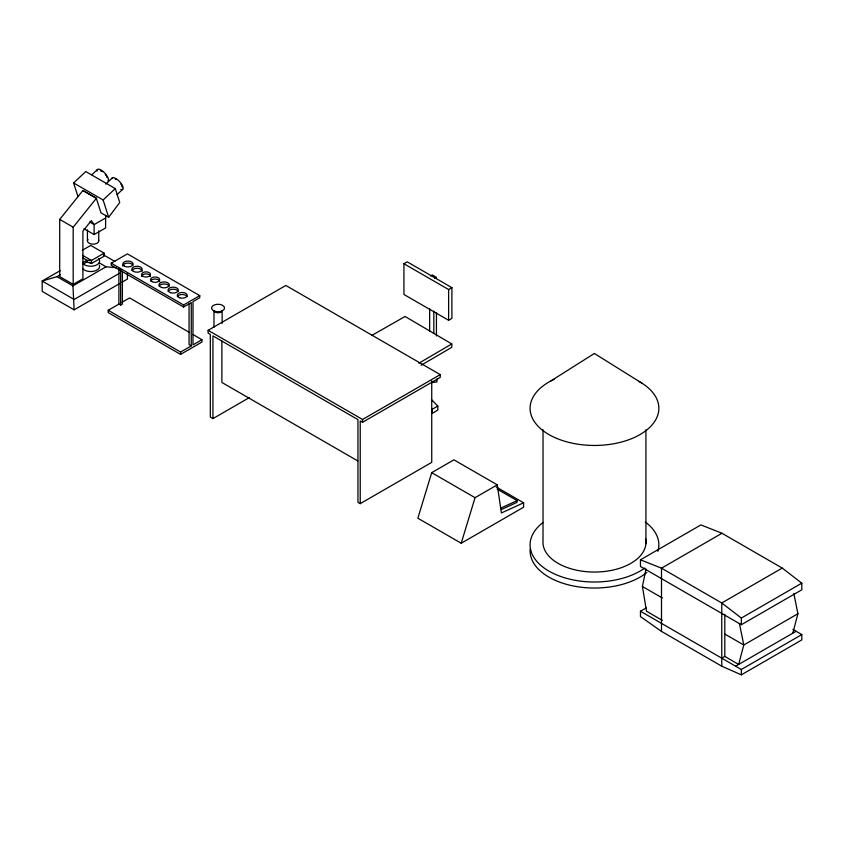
<?xml version="1.0" encoding="UTF-8"?>
<svg xmlns="http://www.w3.org/2000/svg" width="844" height="844" viewBox="0 0 844 844"><rect width="100%" height="100%" fill="white"/><g stroke="black" fill="none" stroke-linecap="round" stroke-linejoin="round"><path stroke-width="1.27" d="M87.417 241.046L87.449 229.906M83.999 228.713L94.106 234.548L94.138 224.578L91.331 220.611L82.902 231.129L82.902 278.784L73.185 284.386L59.713 276.61L59.713 219.408L82.955 190.449L96.427 198.224L73.185 227.194L73.185 284.386M98.737 240.762L98.759 230.855M105.69 215.368L105.574 227.975L94.106 234.548M517.129 500.629L516.971 502.391L501.378 509.533L501.526 507.772L517.129 500.629L497.116 489.077M662.287 620.34L646.525 611.235L642.4 586.474L646.008 568.972M792.811 633.179L797.918 613.736L793.835 593.48M523.607 502.802L501.389 512.962L497.264 484.857L453.924 459.832L431.706 472.661L417.864 518.216L461.214 543.241L523.607 507.212L523.607 502.802L496.24 486.999M461.214 543.241L475.045 497.675L497.264 484.857M82.86 190.554L96.343 198.34L100.974 212.857L108.644 217.277L119.742 202.507L115.29 188.592L85.793 171.554L73.618 182.958L77.965 196.547M91.869 174.74L97.524 169.444M105.7 184.119L112.294 177.947M108.644 217.277L103.126 199.986L115.29 188.592M117.031 194.658L122.686 189.362M551.058 380.844L594.408 353.446M418.867 363.226L451.793 343.941L405.078 316.479L371.919 335.363M421.145 365.262L451.793 347.306L451.793 343.941M82.322 250.288L90.741 245.425L104.139 253.168L104.139 256.207L91.511 263.497L86.943 261.999L82.701 264.436M60.346 270.555L42.2 281.031L42.2 291.412L74.124 309.843L119.489 283.658M119.489 273.277L74.124 299.472L42.2 281.031L56.991 276.663L60.409 274.69M82.701 262.758L86.943 260.311L91.511 260.458L104.139 253.168M108.222 310.265L180.574 352.043L191.261 345.871L191.261 302.606L183.612 307.016L111.26 265.248L111.26 263.191L127.402 253.875L199.754 295.643L199.754 297.7L192.991 301.603L192.991 344.869L201.948 339.71L201.948 342.052L180.574 354.385L108.222 312.607L108.222 310.265L118.909 304.104L120.66 305.106L122.391 304.104L122.391 271.325M56.991 276.663L72.953 285.884L106.038 266.788L116.103 267.685M121.758 282.35L127.423 279.069L127.423 273.889M121.758 302.447L129.586 297.932L189.51 332.525M111.26 263.191L183.612 304.969L199.754 295.643M208.12 330.32L285.821 285.462L440.241 374.62L440.241 377.416L362.54 422.274L360.23 420.945L360.23 503.646L357.951 502.338L357.951 419.626L212.941 335.912L212.941 418.613L210.314 417.094L210.314 334.382L208.12 333.127L208.12 330.32L362.54 419.479L440.241 374.62M403.928 263.739L407.209 261.851L451.899 287.646L451.899 318.388L448.618 320.277L403.928 294.472L403.928 263.739L448.618 289.545L451.899 287.646M212.941 418.613L249.391 397.577M437.814 406.048L432.012 409.403L432.012 413.465L437.814 410.11L437.814 406.048L431.611 399.729M360.23 503.646L431.738 462.364L431.738 380.971M640.459 559.815L700.91 524.915L721.958 533.271L782.23 568.075L801.8 583.162L801.8 589.819L741.338 624.718L640.459 566.472L640.459 559.815L661.496 568.181L721.768 602.975L741.338 618.061L741.338 624.718M721.958 533.271L661.496 568.181L661.496 631.407L721.768 666.201L741.338 674.841L801.8 639.931L801.8 634.582L792.896 629.434M661.496 631.407L640.459 616.595L640.459 611.235L646.156 607.944M782.23 568.075L721.768 602.975L721.768 666.201M741.338 618.061L801.8 583.162M797.918 613.736L743.775 644.995L738.669 664.439L724.806 656.432L721.768 658.183M735.641 666.19L796.092 631.28M640.459 611.235L741.338 669.482L801.8 634.582M105.595 218.005L94.138 224.578L89.643 221.983M430.535 275.956L432.307 274.944L436.443 277.381L434.692 278.372M594.492 353.541L642.02 383.239M432.16 382.511L436.949 381.931L436.949 378.882M73.618 182.958L103.126 199.986M59.713 219.408L73.185 227.194M103.474 254.877L114.879 261.461M99.191 262.832L106.038 266.788M82.575 255.299L91.511 260.458L91.511 263.497L89.285 262.21M82.701 257.874L86.943 260.311L86.943 261.999M642.4 586.474L662.318 597.974M724.806 634.055L743.775 644.995L739.439 623.473M192.896 334.488L201.948 339.71M431.706 472.661L475.045 497.675M191.261 345.871L189.056 344.595L189.056 303.956M357.761 460.919L221.888 382.469L221.888 341.092M72.953 285.884L74.124 309.843M741.338 669.482L741.338 674.841M724.806 614.305L724.806 656.432M645.924 429.796L645.924 543.663M543.019 429.712L543.019 540.962A51.505 29.74 0 0 0 596.634 572.021A51.505 29.74 0 0 0 645.544 538.483M448.618 289.545L448.618 320.277M436.443 312.533L436.443 335.975M433.827 311.088L433.827 333.306M429.649 308.682L429.649 330.901M362.54 419.479L362.54 422.274M222.141 323.41L222.141 310.392A4.083 2.353 0 0 1 218.585 312.734A4.083 2.353 0 0 1 214.112 311.003M213.975 310.392L213.975 327.314M183.612 304.969L183.612 307.016M180.574 352.043L180.574 354.385M120.66 269.711L120.66 305.106M118.909 268.698L118.909 304.104M99.349 265.079A8.925 5.159 0 0 1 94.148 271.177A8.925 5.159 0 0 1 82.997 268.993M98.463 258.507A8.925 5.159 0 0 1 95.193 265.554A8.925 5.159 0 0 1 82.997 263.666M98.474 239.928A5.665 3.26 0.2 0 1 92.597 244.148A5.665 3.26 0.2 0 1 88.04 239.401M100.51 170.625A6.151 2.332 46.9 0 1 102.451 171.743M105.331 174.581A6.151 2.332 46.9 0 1 106.101 175.647M106.692 176.691A6.151 2.332 46.9 0 1 107.093 177.651M120.819 189.489A7.723 2.933 46.9 0 0 123.161 187.706L122.823 186.429A7.723 2.933 46.9 0 0 116.926 179.255L115.47 178.358A7.723 2.933 46.9 0 0 111.862 178.601M97.071 171.132A7.723 2.933 46.9 0 1 100.668 169.813L102.113 170.699A7.723 2.933 46.9 0 1 108.053 177.862L108.401 179.15A7.723 2.933 46.9 0 1 107.958 180.827M115.227 179.065A6.256 2.374 46.9 0 1 116.177 179.529M120.903 184.171A6.256 2.374 46.9 0 1 121.515 185.226M121.916 186.207A6.256 2.374 46.9 0 1 122.095 187.062M141.57 276.494A4.463 2.574 0 0 1 146.033 273.92A4.463 2.574 0 0 1 150.506 276.494M132.023 270.502A5.148 2.975 0 0 1 137.667 268.329A5.148 2.975 0 0 1 142.14 271.272M122.802 266.05A5.148 2.975 0 0 1 127.275 263.106A5.148 2.975 0 0 1 132.919 265.28M168.199 291.391A5.148 2.975 0 0 1 173.168 289.186A5.148 2.975 0 0 1 178.147 291.391M159.147 286.169A5.148 2.975 0 0 1 164.126 283.964A5.148 2.975 0 0 1 169.106 286.169M150.601 281.02A4.631 2.68 0 0 1 155.686 279.069A4.631 2.68 0 0 1 159.716 281.717M177.409 296.634A4.98 2.87 0 0 1 182.22 294.503A4.98 2.87 0 0 1 187.02 296.634M646.831 572.496A64.387 37.168 0 0 1 573.403 585.989A64.387 37.168 0 0 1 530.159 549.18M645.27 522.003A64.387 37.168 0 0 1 657.856 551.364M644.795 568.023A64.387 37.168 0 0 1 554.972 574.194A64.387 37.168 0 0 1 543.114 522.425M638.813 381.351A64.387 37.168 0 0 1 639.087 435.093A64.387 37.168 0 0 1 546.079 432.814A64.387 37.168 0 0 1 554.255 379.272M179.73 297.816A4.98 2.87 0 0 0 187.199 295.326A4.98 2.87 0 0 0 179.73 292.847A4.98 2.87 0 0 0 179.73 297.816M170.593 292.689A5.148 2.975 0 0 0 178.316 290.114A5.148 2.975 0 0 0 170.593 287.53A5.148 2.975 0 0 0 170.593 292.689M161.552 287.466A5.148 2.975 0 0 0 169.275 284.892A5.148 2.975 0 0 0 161.552 282.307A5.148 2.975 0 0 0 161.552 287.466M151.804 281.558A4.631 2.68 0 0 0 159.558 280.356A4.631 2.68 0 0 0 153.882 277.085A4.631 2.68 0 0 0 151.804 281.558M142.879 276.262A4.463 2.574 0 0 0 150.348 275.112A4.463 2.574 0 0 0 144.883 271.958A4.463 2.574 0 0 0 142.879 276.262M133.352 271.325A5.148 2.975 0 0 0 141.971 269.996A5.148 2.975 0 0 0 135.662 266.345A5.148 2.975 0 0 0 133.352 271.325M124.311 266.103A5.148 2.975 0 0 0 132.919 264.773A5.148 2.975 0 0 0 126.611 261.134A5.148 2.975 0 0 0 124.311 266.103M214.809 311.257A6.488 3.745 0 0 0 224.546 308.007A6.488 3.745 0 0 0 214.809 304.768A6.488 3.745 0 0 0 214.809 311.257"/></g></svg>
